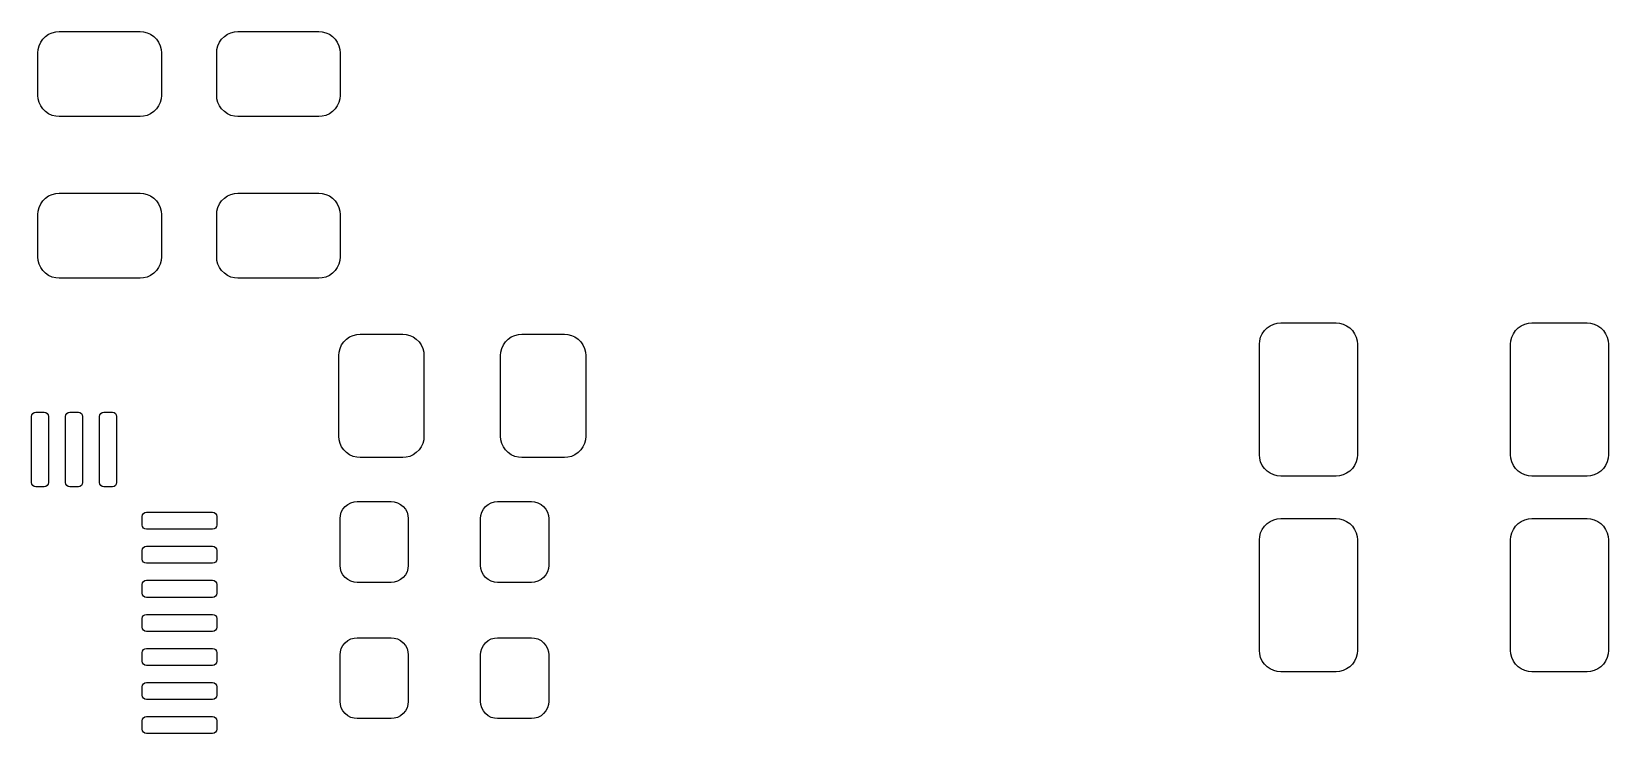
# Model space of a CAD drawing. Extents: x 90 to 164.6, y -92.6 to -55.
# Drawn here: x 126.7 to 145.22, y -74.9 to -66.65 of the extents above; entities that cross this region are included whole.
import ezdxf

# ---------------------------------------------------------------- set-up
doc = ezdxf.new("R2010")
doc.units = 0
doc.layers.add('BLACK', color=7, linetype='CONTINUOUS')

msp = doc.modelspace()

# ---------------------------------------------------------------- linework, layer by layer
at = {"layer": 'BLACK', "linetype": 'CONTINUOUS'}
for p, q in [((126.865, -66.7082), (126.901, -66.6828)), ((126.901, -66.6828), (126.942, -66.6643)), ((126.942, -66.6643), (126.985, -66.6533)), ((126.985, -66.6533), (127.025, -66.65)), ((127.025, -66.65), (127.975, -66.65)), ((127.975, -66.65), (128.015, -66.6533)), ((128.015, -66.6533), (128.058, -66.6643)), ((128.058, -66.6643), (128.099, -66.6828)), ((128.099, -66.6828), (128.135, -66.7082)), ((128.965, -66.7082), (129.001, -66.6828)), ((129.001, -66.6828), (129.042, -66.6643)), ((129.042, -66.6643), (129.085, -66.6533)), ((129.085, -66.6533), (129.125, -66.65)), ((129.125, -66.65), (130.075, -66.65)), ((130.075, -66.65), (130.115, -66.6533)), ((130.115, -66.6533), (130.158, -66.6643)), ((130.158, -66.6643), (130.199, -66.6828)), ((130.199, -66.6828), (130.235, -66.7082)), ((126.775, -66.9), (126.778, -66.8596)), ((126.778, -66.8596), (126.789, -66.8165)), ((126.789, -66.8165), (126.808, -66.7761)), ((126.808, -66.7761), (126.833, -66.7396)), ((126.833, -66.7396), (126.865, -66.7082)), ((128.135, -66.7082), (128.167, -66.7396)), ((128.167, -66.7396), (128.192, -66.7761)), ((128.192, -66.7761), (128.211, -66.8165)), ((128.211, -66.8165), (128.222, -66.8596)), ((128.222, -66.8596), (128.225, -66.9)), ((128.875, -66.9), (128.878, -66.8596)), ((128.878, -66.8596), (128.889, -66.8165)), ((128.889, -66.8165), (128.908, -66.7761)), ((128.908, -66.7761), (128.933, -66.7396)), ((128.933, -66.7396), (128.965, -66.7082)), ((130.235, -66.7082), (130.267, -66.7396)), ((130.267, -66.7396), (130.292, -66.7761)), ((130.292, -66.7761), (130.311, -66.8165)), ((130.311, -66.8165), (130.322, -66.8596)), ((130.322, -66.8596), (130.325, -66.9)), ((126.775, -67.4), (126.775, -66.9)), ((128.225, -66.9), (128.225, -67.4)), ((128.875, -67.4), (128.875, -66.9)), ((130.325, -66.9), (130.325, -67.4)), ((126.778, -67.4404), (126.775, -67.4)), ((128.225, -67.4), (128.222, -67.4404)), ((128.878, -67.4404), (128.875, -67.4)), ((130.325, -67.4), (130.322, -67.4404)), ((126.789, -67.4835), (126.778, -67.4404)), ((126.808, -67.5239), (126.789, -67.4835)), ((126.833, -67.5604), (126.808, -67.5239)), ((126.865, -67.5918), (126.833, -67.5604)), ((126.901, -67.6172), (126.865, -67.5918)), ((128.135, -67.5918), (128.099, -67.6172)), ((128.167, -67.5604), (128.135, -67.5918)), ((128.192, -67.5239), (128.167, -67.5604)), ((128.211, -67.4835), (128.192, -67.5239)), ((128.222, -67.4404), (128.211, -67.4835)), ((128.889, -67.4835), (128.878, -67.4404)), ((128.908, -67.5239), (128.889, -67.4835)), ((128.933, -67.5604), (128.908, -67.5239)), ((128.965, -67.5918), (128.933, -67.5604)), ((129.001, -67.6172), (128.965, -67.5918)), ((130.235, -67.5918), (130.199, -67.6172)), ((130.267, -67.5604), (130.235, -67.5918)), ((130.292, -67.5239), (130.267, -67.5604)), ((130.311, -67.4835), (130.292, -67.5239)), ((130.322, -67.4404), (130.311, -67.4835)), ((126.942, -67.6357), (126.901, -67.6172)), ((126.985, -67.6467), (126.942, -67.6357)), ((127.025, -67.65), (126.985, -67.6467)), ((127.975, -67.65), (127.025, -67.65)), ((128.015, -67.6467), (127.975, -67.65)), ((128.058, -67.6357), (128.015, -67.6467)), ((128.099, -67.6172), (128.058, -67.6357)), ((129.042, -67.6357), (129.001, -67.6172)), ((129.085, -67.6467), (129.042, -67.6357)), ((129.125, -67.65), (129.085, -67.6467)), ((130.075, -67.65), (129.125, -67.65)), ((130.115, -67.6467), (130.075, -67.65)), ((130.158, -67.6357), (130.115, -67.6467)), ((130.199, -67.6172), (130.158, -67.6357)), ((126.778, -68.7596), (126.789, -68.7165)), ((126.789, -68.7165), (126.808, -68.6761)), ((126.808, -68.6761), (126.833, -68.6396)), ((126.833, -68.6396), (126.865, -68.6082)), ((126.865, -68.6082), (126.901, -68.5828)), ((126.901, -68.5828), (126.942, -68.5643)), ((126.942, -68.5643), (126.985, -68.5533)), ((126.985, -68.5533), (127.025, -68.55)), ((127.025, -68.55), (127.975, -68.55)), ((127.975, -68.55), (128.015, -68.5533)), ((128.015, -68.5533), (128.058, -68.5643)), ((128.058, -68.5643), (128.099, -68.5828)), ((128.099, -68.5828), (128.135, -68.6082)), ((128.135, -68.6082), (128.167, -68.6396)), ((128.167, -68.6396), (128.192, -68.6761)), ((128.192, -68.6761), (128.211, -68.7165)), ((128.211, -68.7165), (128.222, -68.7596)), ((128.878, -68.7596), (128.889, -68.7165)), ((128.889, -68.7165), (128.908, -68.6761)), ((128.908, -68.6761), (128.933, -68.6396)), ((128.933, -68.6396), (128.965, -68.6082)), ((128.965, -68.6082), (129.001, -68.5828)), ((129.001, -68.5828), (129.042, -68.5643)), ((129.042, -68.5643), (129.085, -68.5533)), ((129.085, -68.5533), (129.125, -68.55)), ((129.125, -68.55), (130.075, -68.55)), ((130.075, -68.55), (130.115, -68.5533)), ((130.115, -68.5533), (130.158, -68.5643)), ((130.158, -68.5643), (130.199, -68.5828)), ((130.199, -68.5828), (130.235, -68.6082)), ((130.235, -68.6082), (130.267, -68.6396)), ((130.267, -68.6396), (130.292, -68.6761)), ((130.292, -68.6761), (130.311, -68.7165)), ((130.311, -68.7165), (130.322, -68.7596)), ((126.775, -68.8), (126.778, -68.7596)), ((126.775, -69.3), (126.775, -68.8)), ((128.222, -68.7596), (128.225, -68.8)), ((128.225, -68.8), (128.225, -69.3)), ((128.875, -68.8), (128.878, -68.7596)), ((128.875, -69.3), (128.875, -68.8)), ((130.322, -68.7596), (130.325, -68.8)), ((130.325, -68.8), (130.325, -69.3)), ((126.778, -69.3404), (126.775, -69.3)), ((126.789, -69.3835), (126.778, -69.3404)), ((126.808, -69.4239), (126.789, -69.3835)), ((126.833, -69.4604), (126.808, -69.4239)), ((126.865, -69.4918), (126.833, -69.4604)), ((128.167, -69.4604), (128.135, -69.4918)), ((128.192, -69.4239), (128.167, -69.4604)), ((128.211, -69.3835), (128.192, -69.4239)), ((128.222, -69.3404), (128.211, -69.3835)), ((128.225, -69.3), (128.222, -69.3404)), ((128.878, -69.3404), (128.875, -69.3)), ((128.889, -69.3835), (128.878, -69.3404)), ((128.908, -69.4239), (128.889, -69.3835)), ((128.933, -69.4604), (128.908, -69.4239)), ((128.965, -69.4918), (128.933, -69.4604)), ((130.267, -69.4604), (130.235, -69.4918)), ((130.292, -69.4239), (130.267, -69.4604)), ((130.311, -69.3835), (130.292, -69.4239)), ((130.322, -69.3404), (130.311, -69.3835)), ((130.325, -69.3), (130.322, -69.3404)), ((126.901, -69.5172), (126.865, -69.4918)), ((126.942, -69.5357), (126.901, -69.5172)), ((126.985, -69.5467), (126.942, -69.5357)), ((127.025, -69.55), (126.985, -69.5467)), ((127.975, -69.55), (127.025, -69.55)), ((128.015, -69.5467), (127.975, -69.55)), ((128.058, -69.5357), (128.015, -69.5467)), ((128.099, -69.5172), (128.058, -69.5357)), ((128.135, -69.4918), (128.099, -69.5172)), ((129.001, -69.5172), (128.965, -69.4918)), ((129.042, -69.5357), (129.001, -69.5172)), ((129.085, -69.5467), (129.042, -69.5357)), ((129.125, -69.55), (129.085, -69.5467)), ((130.075, -69.55), (129.125, -69.55)), ((130.115, -69.5467), (130.075, -69.55)), ((130.158, -69.5357), (130.115, -69.5467)), ((130.199, -69.5172), (130.158, -69.5357)), ((130.235, -69.4918), (130.199, -69.5172)), ((130.52, -70.2105), (130.56, -70.2072)), ((130.56, -70.2072), (131.06, -70.2072)), ((131.06, -70.2072), (131.1, -70.2105)), ((132.42, -70.2105), (132.46, -70.2072)), ((132.46, -70.2072), (132.96, -70.2072)), ((132.96, -70.2072), (133, -70.2105)), ((141.139, -70.2415), (141.158, -70.2011)), ((141.158, -70.2011), (141.183, -70.1646)), ((141.183, -70.1646), (141.215, -70.1332)), ((141.215, -70.1332), (141.251, -70.1078)), ((141.251, -70.1078), (141.292, -70.0893)), ((141.292, -70.0893), (141.335, -70.0783)), ((141.335, -70.0783), (141.375, -70.075)), ((141.375, -70.075), (142.025, -70.075)), ((142.025, -70.075), (142.065, -70.0783)), ((142.065, -70.0783), (142.108, -70.0893)), ((142.108, -70.0893), (142.149, -70.1078)), ((142.149, -70.1078), (142.185, -70.1332)), ((142.185, -70.1332), (142.217, -70.1646)), ((142.217, -70.1646), (142.242, -70.2011)), ((142.242, -70.2011), (142.261, -70.2415)), ((144.089, -70.2415), (144.108, -70.2011)), ((144.108, -70.2011), (144.133, -70.1646)), ((144.133, -70.1646), (144.165, -70.1332)), ((144.165, -70.1332), (144.201, -70.1078)), ((144.201, -70.1078), (144.242, -70.0893)), ((144.242, -70.0893), (144.285, -70.0783)), ((144.285, -70.0783), (144.325, -70.075)), ((144.325, -70.075), (144.975, -70.075)), ((144.975, -70.075), (145.015, -70.0783)), ((145.015, -70.0783), (145.058, -70.0893)), ((145.058, -70.0893), (145.099, -70.1078)), ((145.099, -70.1078), (145.135, -70.1332)), ((145.135, -70.1332), (145.167, -70.1646)), ((145.167, -70.1646), (145.192, -70.2011)), ((145.192, -70.2011), (145.211, -70.2415)), ((130.313, -70.4168), (130.324, -70.3737)), ((130.324, -70.3737), (130.343, -70.3333)), ((130.343, -70.3333), (130.368, -70.2968)), ((130.368, -70.2968), (130.4, -70.2654)), ((130.4, -70.2654), (130.436, -70.24)), ((130.436, -70.24), (130.477, -70.2215)), ((130.477, -70.2215), (130.52, -70.2105)), ((131.1, -70.2105), (131.143, -70.2215)), ((131.143, -70.2215), (131.184, -70.24)), ((131.184, -70.24), (131.22, -70.2654)), ((131.22, -70.2654), (131.252, -70.2968)), ((131.252, -70.2968), (131.277, -70.3333)), ((131.277, -70.3333), (131.296, -70.3737)), ((131.296, -70.3737), (131.307, -70.4168)), ((132.213, -70.4168), (132.224, -70.3737)), ((132.224, -70.3737), (132.243, -70.3333)), ((132.243, -70.3333), (132.268, -70.2968)), ((132.268, -70.2968), (132.3, -70.2654)), ((132.3, -70.2654), (132.336, -70.24)), ((132.336, -70.24), (132.377, -70.2215)), ((132.377, -70.2215), (132.42, -70.2105)), ((133, -70.2105), (133.043, -70.2215)), ((133.043, -70.2215), (133.084, -70.24)), ((133.084, -70.24), (133.12, -70.2654)), ((133.12, -70.2654), (133.152, -70.2968)), ((133.152, -70.2968), (133.177, -70.3333)), ((133.177, -70.3333), (133.196, -70.3737)), ((133.196, -70.3737), (133.207, -70.4168)), ((141.125, -70.325), (141.128, -70.2846)), ((141.125, -71.625), (141.125, -70.325)), ((141.128, -70.2846), (141.139, -70.2415)), ((142.261, -70.2415), (142.272, -70.2846)), ((142.272, -70.2846), (142.275, -70.325)), ((142.275, -70.325), (142.275, -71.625)), ((144.075, -70.325), (144.078, -70.2846)), ((144.075, -71.625), (144.075, -70.325)), ((144.078, -70.2846), (144.089, -70.2415)), ((145.211, -70.2415), (145.222, -70.2846)), ((145.222, -70.2846), (145.225, -70.325)), ((145.225, -70.325), (145.225, -71.625)), ((130.31, -70.4572), (130.313, -70.4168)), ((130.31, -71.4072), (130.31, -70.4572)), ((131.307, -70.4168), (131.31, -70.4572)), ((131.31, -70.4572), (131.31, -71.4072)), ((132.21, -70.4572), (132.213, -70.4168)), ((132.21, -71.4072), (132.21, -70.4572)), ((133.207, -70.4168), (133.21, -70.4572)), ((133.21, -70.4572), (133.21, -71.4072)), ((126.715, -71.1396), (126.731, -71.1288)), ((126.731, -71.1288), (126.75, -71.125)), ((126.75, -71.125), (126.85, -71.125)), ((126.85, -71.125), (126.869, -71.1288)), ((126.869, -71.1288), (126.885, -71.1396)), ((127.115, -71.1396), (127.131, -71.1288)), ((127.131, -71.1288), (127.15, -71.125)), ((127.15, -71.125), (127.25, -71.125)), ((127.25, -71.125), (127.269, -71.1288)), ((127.269, -71.1288), (127.285, -71.1396)), ((127.515, -71.1396), (127.531, -71.1288)), ((127.531, -71.1288), (127.55, -71.125)), ((127.55, -71.125), (127.65, -71.125)), ((127.65, -71.125), (127.669, -71.1288)), ((127.669, -71.1288), (127.685, -71.1396)), ((126.7, -71.175), (126.704, -71.1559)), ((126.7, -71.95), (126.7, -71.175)), ((126.704, -71.1559), (126.715, -71.1396)), ((126.885, -71.1396), (126.896, -71.1559)), ((126.896, -71.1559), (126.9, -71.175)), ((126.9, -71.175), (126.9, -71.95)), ((127.1, -71.175), (127.104, -71.1559)), ((127.1, -71.95), (127.1, -71.175)), ((127.104, -71.1559), (127.115, -71.1396)), ((127.285, -71.1396), (127.296, -71.1559)), ((127.296, -71.1559), (127.3, -71.175)), ((127.3, -71.175), (127.3, -71.95)), ((127.5, -71.175), (127.504, -71.1559)), ((127.5, -71.95), (127.5, -71.175)), ((127.504, -71.1559), (127.515, -71.1396)), ((127.685, -71.1396), (127.696, -71.1559)), ((127.696, -71.1559), (127.7, -71.175)), ((127.7, -71.175), (127.7, -71.95)), ((130.313, -71.4476), (130.31, -71.4072)), ((130.324, -71.4906), (130.313, -71.4476)), ((130.343, -71.531), (130.324, -71.4906)), ((131.296, -71.4906), (131.277, -71.531)), ((131.307, -71.4476), (131.296, -71.4906)), ((131.31, -71.4072), (131.307, -71.4476)), ((132.213, -71.4476), (132.21, -71.4072)), ((132.224, -71.4906), (132.213, -71.4476)), ((132.243, -71.531), (132.224, -71.4906)), ((133.196, -71.4906), (133.177, -71.531)), ((133.207, -71.4476), (133.196, -71.4906)), ((133.21, -71.4072), (133.207, -71.4476)), ((130.368, -71.5675), (130.343, -71.531)), ((130.4, -71.599), (130.368, -71.5675)), ((130.436, -71.6243), (130.4, -71.599)), ((130.477, -71.6428), (130.436, -71.6243)), ((130.52, -71.6539), (130.477, -71.6428)), ((130.56, -71.6572), (130.52, -71.6539)), ((131.06, -71.6572), (130.56, -71.6572)), ((131.1, -71.6539), (131.06, -71.6572)), ((131.143, -71.6428), (131.1, -71.6539)), ((131.184, -71.6243), (131.143, -71.6428)), ((131.22, -71.599), (131.184, -71.6243)), ((131.252, -71.5675), (131.22, -71.599)), ((131.277, -71.531), (131.252, -71.5675)), ((132.268, -71.5675), (132.243, -71.531)), ((132.3, -71.599), (132.268, -71.5675)), ((132.336, -71.6243), (132.3, -71.599)), ((132.377, -71.6428), (132.336, -71.6243)), ((132.42, -71.6539), (132.377, -71.6428)), ((132.46, -71.6572), (132.42, -71.6539)), ((132.96, -71.6572), (132.46, -71.6572)), ((133, -71.6539), (132.96, -71.6572)), ((133.043, -71.6428), (133, -71.6539)), ((133.084, -71.6243), (133.043, -71.6428)), ((133.12, -71.599), (133.084, -71.6243)), ((133.152, -71.5675), (133.12, -71.599)), ((133.177, -71.531), (133.152, -71.5675)), ((141.128, -71.6654), (141.125, -71.625)), ((141.139, -71.7085), (141.128, -71.6654)), ((142.272, -71.6654), (142.261, -71.7085)), ((142.275, -71.625), (142.272, -71.6654)), ((144.078, -71.6654), (144.075, -71.625)), ((144.089, -71.7085), (144.078, -71.6654)), ((145.222, -71.6654), (145.211, -71.7085)), ((145.225, -71.625), (145.222, -71.6654)), ((141.158, -71.7489), (141.139, -71.7085)), ((141.183, -71.7854), (141.158, -71.7489)), ((141.215, -71.8168), (141.183, -71.7854)), ((141.251, -71.8422), (141.215, -71.8168)), ((141.292, -71.8607), (141.251, -71.8422)), ((141.335, -71.8717), (141.292, -71.8607)), ((141.375, -71.875), (141.335, -71.8717)), ((142.025, -71.875), (141.375, -71.875)), ((142.065, -71.8717), (142.025, -71.875)), ((142.108, -71.8607), (142.065, -71.8717)), ((142.149, -71.8422), (142.108, -71.8607)), ((142.185, -71.8168), (142.149, -71.8422)), ((142.217, -71.7854), (142.185, -71.8168)), ((142.242, -71.7489), (142.217, -71.7854)), ((142.261, -71.7085), (142.242, -71.7489)), ((144.108, -71.7489), (144.089, -71.7085)), ((144.133, -71.7854), (144.108, -71.7489)), ((144.165, -71.8168), (144.133, -71.7854)), ((144.201, -71.8422), (144.165, -71.8168)), ((144.242, -71.8607), (144.201, -71.8422)), ((144.285, -71.8717), (144.242, -71.8607)), ((144.325, -71.875), (144.285, -71.8717)), ((144.975, -71.875), (144.325, -71.875)), ((145.015, -71.8717), (144.975, -71.875)), ((145.058, -71.8607), (145.015, -71.8717)), ((145.099, -71.8422), (145.058, -71.8607)), ((145.135, -71.8168), (145.099, -71.8422)), ((145.167, -71.7854), (145.135, -71.8168)), ((145.192, -71.7489), (145.167, -71.7854)), ((145.211, -71.7085), (145.192, -71.7489)), ((126.704, -71.9691), (126.7, -71.95)), ((126.715, -71.9854), (126.704, -71.9691)), ((126.731, -71.9962), (126.715, -71.9854)), ((126.75, -72), (126.731, -71.9962)), ((126.85, -72), (126.75, -72)), ((126.869, -71.9962), (126.85, -72)), ((126.885, -71.9854), (126.869, -71.9962)), ((126.896, -71.9691), (126.885, -71.9854)), ((126.9, -71.95), (126.896, -71.9691)), ((127.104, -71.9691), (127.1, -71.95)), ((127.115, -71.9854), (127.104, -71.9691)), ((127.131, -71.9962), (127.115, -71.9854)), ((127.15, -72), (127.131, -71.9962)), ((127.25, -72), (127.15, -72)), ((127.269, -71.9962), (127.25, -72)), ((127.285, -71.9854), (127.269, -71.9962)), ((127.296, -71.9691), (127.285, -71.9854)), ((127.3, -71.95), (127.296, -71.9691)), ((127.504, -71.9691), (127.5, -71.95)), ((127.515, -71.9854), (127.504, -71.9691)), ((127.531, -71.9962), (127.515, -71.9854)), ((127.55, -72), (127.531, -71.9962)), ((127.65, -72), (127.55, -72)), ((127.669, -71.9962), (127.65, -72)), ((127.685, -71.9854), (127.669, -71.9962)), ((127.696, -71.9691), (127.685, -71.9854)), ((127.7, -71.95), (127.696, -71.9691)), ((130.358, -72.2649), (130.384, -72.2336)), ((130.384, -72.2336), (130.415, -72.208)), ((130.415, -72.208), (130.451, -72.1893)), ((130.451, -72.1893), (130.49, -72.1782)), ((130.49, -72.1782), (130.525, -72.175)), ((130.525, -72.175), (130.925, -72.175)), ((130.925, -72.175), (130.96, -72.1782)), ((130.96, -72.1782), (130.999, -72.1893)), ((130.999, -72.1893), (131.035, -72.208)), ((131.035, -72.208), (131.066, -72.2336)), ((131.066, -72.2336), (131.092, -72.2649)), ((132.008, -72.2649), (132.034, -72.2336)), ((132.034, -72.2336), (132.065, -72.208)), ((132.065, -72.208), (132.101, -72.1893)), ((132.101, -72.1893), (132.14, -72.1782)), ((132.14, -72.1782), (132.175, -72.175)), ((132.175, -72.175), (132.575, -72.175)), ((132.575, -72.175), (132.61, -72.1782)), ((132.61, -72.1782), (132.649, -72.1893)), ((132.649, -72.1893), (132.685, -72.208)), ((132.685, -72.208), (132.716, -72.2336)), ((132.716, -72.2336), (132.742, -72.2649)), ((128, -72.35), (128.004, -72.3309)), ((128, -72.45), (128, -72.35)), ((128.004, -72.3309), (128.015, -72.3146)), ((128.015, -72.3146), (128.031, -72.3038)), ((128.031, -72.3038), (128.05, -72.3)), ((128.05, -72.3), (128.825, -72.3)), ((128.825, -72.3), (128.844, -72.3038)), ((128.844, -72.3038), (128.86, -72.3146)), ((128.86, -72.3146), (128.871, -72.3309)), ((128.871, -72.3309), (128.875, -72.35)), ((128.875, -72.35), (128.875, -72.45)), ((130.325, -72.375), (130.328, -72.3396)), ((130.325, -72.925), (130.325, -72.375)), ((130.328, -72.3396), (130.339, -72.3007)), ((130.339, -72.3007), (130.358, -72.2649)), ((131.092, -72.2649), (131.111, -72.3007)), ((131.111, -72.3007), (131.122, -72.3396)), ((131.122, -72.3396), (131.125, -72.375)), ((131.125, -72.375), (131.125, -72.925)), ((131.975, -72.375), (131.978, -72.3396)), ((131.975, -72.925), (131.975, -72.375)), ((131.978, -72.3396), (131.989, -72.3007)), ((131.989, -72.3007), (132.008, -72.2649)), ((132.742, -72.2649), (132.761, -72.3007)), ((132.761, -72.3007), (132.772, -72.3396)), ((132.772, -72.3396), (132.775, -72.375)), ((132.775, -72.375), (132.775, -72.925)), ((141.215, -72.4332), (141.251, -72.4078)), ((141.251, -72.4078), (141.292, -72.3893)), ((141.292, -72.3893), (141.335, -72.3783)), ((141.335, -72.3783), (141.375, -72.375)), ((141.375, -72.375), (142.025, -72.375)), ((142.025, -72.375), (142.065, -72.3783)), ((142.065, -72.3783), (142.108, -72.3893)), ((142.108, -72.3893), (142.149, -72.4078)), ((142.149, -72.4078), (142.185, -72.4332)), ((144.165, -72.4332), (144.201, -72.4078)), ((144.201, -72.4078), (144.242, -72.3893)), ((144.242, -72.3893), (144.285, -72.3783)), ((144.285, -72.3783), (144.325, -72.375)), ((144.325, -72.375), (144.975, -72.375)), ((144.975, -72.375), (145.015, -72.3783)), ((145.015, -72.3783), (145.058, -72.3893)), ((145.058, -72.3893), (145.099, -72.4078)), ((145.099, -72.4078), (145.135, -72.4332)), ((128.004, -72.4691), (128, -72.45)), ((128.015, -72.4854), (128.004, -72.4691)), ((128.031, -72.4962), (128.015, -72.4854)), ((128.05, -72.5), (128.031, -72.4962)), ((128.825, -72.5), (128.05, -72.5)), ((128.844, -72.4962), (128.825, -72.5)), ((128.86, -72.4854), (128.844, -72.4962)), ((128.871, -72.4691), (128.86, -72.4854)), ((128.875, -72.45), (128.871, -72.4691)), ((141.125, -72.625), (141.128, -72.5846)), ((141.128, -72.5846), (141.139, -72.5415)), ((141.139, -72.5415), (141.158, -72.5011)), ((141.158, -72.5011), (141.183, -72.4646)), ((141.183, -72.4646), (141.215, -72.4332)), ((142.185, -72.4332), (142.217, -72.4646)), ((142.217, -72.4646), (142.242, -72.5011)), ((142.242, -72.5011), (142.261, -72.5415)), ((142.261, -72.5415), (142.272, -72.5846)), ((142.272, -72.5846), (142.275, -72.625)), ((144.075, -72.625), (144.078, -72.5846)), ((144.078, -72.5846), (144.089, -72.5415)), ((144.089, -72.5415), (144.108, -72.5011)), ((144.108, -72.5011), (144.133, -72.4646)), ((144.133, -72.4646), (144.165, -72.4332)), ((145.135, -72.4332), (145.167, -72.4646)), ((145.167, -72.4646), (145.192, -72.5011)), ((145.192, -72.5011), (145.211, -72.5415)), ((145.211, -72.5415), (145.222, -72.5846)), ((145.222, -72.5846), (145.225, -72.625)), ((128, -72.75), (128.004, -72.7309)), ((128, -72.85), (128, -72.75)), ((128.004, -72.7309), (128.015, -72.7146)), ((128.015, -72.7146), (128.031, -72.7038)), ((128.031, -72.7038), (128.05, -72.7)), ((128.05, -72.7), (128.825, -72.7)), ((128.825, -72.7), (128.844, -72.7038)), ((128.844, -72.7038), (128.86, -72.7146)), ((128.86, -72.7146), (128.871, -72.7309)), ((128.871, -72.7309), (128.875, -72.75)), ((128.875, -72.75), (128.875, -72.85)), ((141.125, -73.925), (141.125, -72.625)), ((142.275, -72.625), (142.275, -73.925)), ((144.075, -73.925), (144.075, -72.625)), ((145.225, -72.625), (145.225, -73.925)), ((128.004, -72.8691), (128, -72.85)), ((128.015, -72.8854), (128.004, -72.8691)), ((128.031, -72.8962), (128.015, -72.8854)), ((128.05, -72.9), (128.031, -72.8962)), ((128.825, -72.9), (128.05, -72.9)), ((128.844, -72.8962), (128.825, -72.9)), ((128.86, -72.8854), (128.844, -72.8962)), ((128.871, -72.8691), (128.86, -72.8854)), ((128.875, -72.85), (128.871, -72.8691)), ((130.328, -72.9604), (130.325, -72.925)), ((130.339, -72.9993), (130.328, -72.9604)), ((131.122, -72.9604), (131.111, -72.9993)), ((131.125, -72.925), (131.122, -72.9604)), ((131.978, -72.9604), (131.975, -72.925)), ((131.989, -72.9993), (131.978, -72.9604)), ((132.772, -72.9604), (132.761, -72.9993)), ((132.775, -72.925), (132.772, -72.9604)), ((128, -73.15), (128.004, -73.1309)), ((128, -73.25), (128, -73.15)), ((128.004, -73.1309), (128.015, -73.1146)), ((128.015, -73.1146), (128.031, -73.1038)), ((128.031, -73.1038), (128.05, -73.1)), ((128.05, -73.1), (128.825, -73.1)), ((128.825, -73.1), (128.844, -73.1038)), ((128.844, -73.1038), (128.86, -73.1146)), ((128.86, -73.1146), (128.871, -73.1309)), ((128.871, -73.1309), (128.875, -73.15)), ((128.875, -73.15), (128.875, -73.25)), ((130.358, -73.0351), (130.339, -72.9993)), ((130.384, -73.0664), (130.358, -73.0351)), ((130.415, -73.092), (130.384, -73.0664)), ((130.451, -73.1107), (130.415, -73.092)), ((130.49, -73.1218), (130.451, -73.1107)), ((130.525, -73.125), (130.49, -73.1218)), ((130.925, -73.125), (130.525, -73.125)), ((130.96, -73.1218), (130.925, -73.125)), ((130.999, -73.1107), (130.96, -73.1218)), ((131.035, -73.092), (130.999, -73.1107)), ((131.066, -73.0664), (131.035, -73.092)), ((131.092, -73.0351), (131.066, -73.0664)), ((131.111, -72.9993), (131.092, -73.0351)), ((132.008, -73.0351), (131.989, -72.9993)), ((132.034, -73.0664), (132.008, -73.0351)), ((132.065, -73.092), (132.034, -73.0664)), ((132.101, -73.1107), (132.065, -73.092)), ((132.14, -73.1218), (132.101, -73.1107)), ((132.175, -73.125), (132.14, -73.1218)), ((132.575, -73.125), (132.175, -73.125)), ((132.61, -73.1218), (132.575, -73.125)), ((132.649, -73.1107), (132.61, -73.1218)), ((132.685, -73.092), (132.649, -73.1107)), ((132.716, -73.0664), (132.685, -73.092)), ((132.742, -73.0351), (132.716, -73.0664)), ((132.761, -72.9993), (132.742, -73.0351)), ((128.004, -73.2691), (128, -73.25)), ((128.015, -73.2854), (128.004, -73.2691)), ((128.031, -73.2962), (128.015, -73.2854)), ((128.05, -73.3), (128.031, -73.2962)), ((128.825, -73.3), (128.05, -73.3)), ((128.844, -73.2962), (128.825, -73.3)), ((128.86, -73.2854), (128.844, -73.2962)), ((128.871, -73.2691), (128.86, -73.2854)), ((128.875, -73.25), (128.871, -73.2691)), ((128, -73.55), (128.004, -73.5309)), ((128.004, -73.5309), (128.015, -73.5146)), ((128.015, -73.5146), (128.031, -73.5038)), ((128.031, -73.5038), (128.05, -73.5)), ((128.05, -73.5), (128.825, -73.5)), ((128.825, -73.5), (128.844, -73.5038)), ((128.844, -73.5038), (128.86, -73.5146)), ((128.86, -73.5146), (128.871, -73.5309)), ((128.871, -73.5309), (128.875, -73.55)), ((128, -73.65), (128, -73.55)), ((128.004, -73.6691), (128, -73.65)), ((128.015, -73.6854), (128.004, -73.6691)), ((128.031, -73.6962), (128.015, -73.6854)), ((128.05, -73.7), (128.031, -73.6962)), ((128.825, -73.7), (128.05, -73.7)), ((128.844, -73.6962), (128.825, -73.7)), ((128.86, -73.6854), (128.844, -73.6962)), ((128.871, -73.6691), (128.86, -73.6854)), ((128.875, -73.65), (128.871, -73.6691)), ((128.875, -73.55), (128.875, -73.65)), ((128.004, -73.9309), (128.015, -73.9146)), ((128.015, -73.9146), (128.031, -73.9038)), ((128.031, -73.9038), (128.05, -73.9)), ((128.05, -73.9), (128.825, -73.9)), ((128.825, -73.9), (128.844, -73.9038)), ((128.844, -73.9038), (128.86, -73.9146)), ((128.86, -73.9146), (128.871, -73.9309)), ((130.328, -73.9396), (130.339, -73.9007)), ((130.339, -73.9007), (130.358, -73.8649)), ((130.358, -73.8649), (130.384, -73.8336)), ((130.384, -73.8336), (130.415, -73.808)), ((130.415, -73.808), (130.451, -73.7893)), ((130.451, -73.7893), (130.49, -73.7782)), ((130.49, -73.7782), (130.525, -73.775)), ((130.525, -73.775), (130.925, -73.775)), ((130.925, -73.775), (130.96, -73.7782)), ((130.96, -73.7782), (130.999, -73.7893)), ((130.999, -73.7893), (131.035, -73.808)), ((131.035, -73.808), (131.066, -73.8336)), ((131.066, -73.8336), (131.092, -73.8649)), ((131.092, -73.8649), (131.111, -73.9007)), ((131.111, -73.9007), (131.122, -73.9396)), ((131.978, -73.9396), (131.989, -73.9007)), ((131.989, -73.9007), (132.008, -73.8649)), ((132.008, -73.8649), (132.034, -73.8336)), ((132.034, -73.8336), (132.065, -73.808)), ((132.065, -73.808), (132.101, -73.7893)), ((132.101, -73.7893), (132.14, -73.7782)), ((132.14, -73.7782), (132.175, -73.775)), ((132.175, -73.775), (132.575, -73.775)), ((132.575, -73.775), (132.61, -73.7782)), ((132.61, -73.7782), (132.649, -73.7893)), ((132.649, -73.7893), (132.685, -73.808)), ((132.685, -73.808), (132.716, -73.8336)), ((132.716, -73.8336), (132.742, -73.8649)), ((132.742, -73.8649), (132.761, -73.9007)), ((132.761, -73.9007), (132.772, -73.9396)), ((128, -73.95), (128.004, -73.9309)), ((128, -74.05), (128, -73.95)), ((128.004, -74.0691), (128, -74.05)), ((128.015, -74.0854), (128.004, -74.0691)), ((128.031, -74.0962), (128.015, -74.0854)), ((128.05, -74.1), (128.031, -74.0962)), ((128.844, -74.0962), (128.825, -74.1)), ((128.86, -74.0854), (128.844, -74.0962)), ((128.871, -74.0691), (128.86, -74.0854)), ((128.871, -73.9309), (128.875, -73.95)), ((128.875, -74.05), (128.871, -74.0691)), ((128.875, -73.95), (128.875, -74.05)), ((130.325, -73.975), (130.328, -73.9396)), ((130.325, -74.525), (130.325, -73.975)), ((131.122, -73.9396), (131.125, -73.975)), ((131.125, -73.975), (131.125, -74.525)), ((131.975, -73.975), (131.978, -73.9396)), ((131.975, -74.525), (131.975, -73.975)), ((132.772, -73.9396), (132.775, -73.975)), ((132.775, -73.975), (132.775, -74.525)), ((141.128, -73.9654), (141.125, -73.925)), ((141.139, -74.0085), (141.128, -73.9654)), ((141.158, -74.0489), (141.139, -74.0085)), ((141.183, -74.0854), (141.158, -74.0489)), ((141.215, -74.1168), (141.183, -74.0854)), ((142.217, -74.0854), (142.185, -74.1168)), ((142.242, -74.0489), (142.217, -74.0854)), ((142.261, -74.0085), (142.242, -74.0489)), ((142.272, -73.9654), (142.261, -74.0085)), ((142.275, -73.925), (142.272, -73.9654)), ((144.078, -73.9654), (144.075, -73.925)), ((144.089, -74.0085), (144.078, -73.9654)), ((144.108, -74.0489), (144.089, -74.0085)), ((144.133, -74.0854), (144.108, -74.0489)), ((144.165, -74.1168), (144.133, -74.0854)), ((145.167, -74.0854), (145.135, -74.1168)), ((145.192, -74.0489), (145.167, -74.0854)), ((145.211, -74.0085), (145.192, -74.0489)), ((145.222, -73.9654), (145.211, -74.0085)), ((145.225, -73.925), (145.222, -73.9654)), ((128.825, -74.1), (128.05, -74.1)), ((141.251, -74.1422), (141.215, -74.1168)), ((141.292, -74.1607), (141.251, -74.1422)), ((141.335, -74.1717), (141.292, -74.1607)), ((141.375, -74.175), (141.335, -74.1717)), ((142.025, -74.175), (141.375, -74.175)), ((142.065, -74.1717), (142.025, -74.175)), ((142.108, -74.1607), (142.065, -74.1717)), ((142.149, -74.1422), (142.108, -74.1607)), ((142.185, -74.1168), (142.149, -74.1422)), ((144.201, -74.1422), (144.165, -74.1168)), ((144.242, -74.1607), (144.201, -74.1422)), ((144.285, -74.1717), (144.242, -74.1607)), ((144.325, -74.175), (144.285, -74.1717)), ((144.975, -74.175), (144.325, -74.175)), ((145.015, -74.1717), (144.975, -74.175)), ((145.058, -74.1607), (145.015, -74.1717)), ((145.099, -74.1422), (145.058, -74.1607)), ((145.135, -74.1168), (145.099, -74.1422)), ((128, -74.35), (128.004, -74.3309)), ((128, -74.45), (128, -74.35)), ((128.004, -74.4691), (128, -74.45)), ((128.004, -74.3309), (128.015, -74.3146)), ((128.015, -74.4854), (128.004, -74.4691)), ((128.015, -74.3146), (128.031, -74.3038)), ((128.031, -74.3038), (128.05, -74.3)), ((128.05, -74.3), (128.825, -74.3)), ((128.825, -74.3), (128.844, -74.3038)), ((128.844, -74.3038), (128.86, -74.3146)), ((128.86, -74.3146), (128.871, -74.3309)), ((128.871, -74.4691), (128.86, -74.4854)), ((128.871, -74.3309), (128.875, -74.35)), ((128.875, -74.45), (128.871, -74.4691)), ((128.875, -74.35), (128.875, -74.45)), ((128.031, -74.4962), (128.015, -74.4854)), ((128.05, -74.5), (128.031, -74.4962)), ((128.825, -74.5), (128.05, -74.5)), ((128.844, -74.4962), (128.825, -74.5)), ((128.86, -74.4854), (128.844, -74.4962)), ((130.328, -74.5604), (130.325, -74.525)), ((130.339, -74.5993), (130.328, -74.5604)), ((130.358, -74.6351), (130.339, -74.5993)), ((130.384, -74.6664), (130.358, -74.6351)), ((131.092, -74.6351), (131.066, -74.6664)), ((131.111, -74.5993), (131.092, -74.6351)), ((131.122, -74.5604), (131.111, -74.5993)), ((131.125, -74.525), (131.122, -74.5604)), ((131.978, -74.5604), (131.975, -74.525)), ((131.989, -74.5993), (131.978, -74.5604)), ((132.008, -74.6351), (131.989, -74.5993)), ((132.034, -74.6664), (132.008, -74.6351)), ((132.742, -74.6351), (132.716, -74.6664)), ((132.761, -74.5993), (132.742, -74.6351)), ((132.772, -74.5604), (132.761, -74.5993)), ((132.775, -74.525), (132.772, -74.5604)), ((128, -74.75), (128.004, -74.7309)), ((128, -74.85), (128, -74.75)), ((128.004, -74.7309), (128.015, -74.7146)), ((128.015, -74.7146), (128.031, -74.7038)), ((128.031, -74.7038), (128.05, -74.7)), ((128.05, -74.7), (128.825, -74.7)), ((128.825, -74.7), (128.844, -74.7038)), ((128.844, -74.7038), (128.86, -74.7146)), ((128.86, -74.7146), (128.871, -74.7309)), ((128.871, -74.7309), (128.875, -74.75)), ((128.875, -74.75), (128.875, -74.85)), ((130.415, -74.692), (130.384, -74.6664)), ((130.451, -74.7107), (130.415, -74.692)), ((130.49, -74.7218), (130.451, -74.7107)), ((130.525, -74.725), (130.49, -74.7218)), ((130.925, -74.725), (130.525, -74.725)), ((130.96, -74.7218), (130.925, -74.725)), ((130.999, -74.7107), (130.96, -74.7218)), ((131.035, -74.692), (130.999, -74.7107)), ((131.066, -74.6664), (131.035, -74.692)), ((132.065, -74.692), (132.034, -74.6664)), ((132.101, -74.7107), (132.065, -74.692)), ((132.14, -74.7218), (132.101, -74.7107)), ((132.175, -74.725), (132.14, -74.7218)), ((132.575, -74.725), (132.175, -74.725)), ((132.61, -74.7218), (132.575, -74.725)), ((132.649, -74.7107), (132.61, -74.7218)), ((132.685, -74.692), (132.649, -74.7107)), ((132.716, -74.6664), (132.685, -74.692)), ((128.004, -74.8691), (128, -74.85)), ((128.015, -74.8854), (128.004, -74.8691)), ((128.031, -74.8962), (128.015, -74.8854)), ((128.05, -74.9), (128.031, -74.8962)), ((128.825, -74.9), (128.05, -74.9)), ((128.844, -74.8962), (128.825, -74.9)), ((128.86, -74.8854), (128.844, -74.8962)), ((128.871, -74.8691), (128.86, -74.8854)), ((128.875, -74.85), (128.871, -74.8691))]:
    msp.add_line(p, q, dxfattribs=at)

doc.saveas('drawing.dxf')
